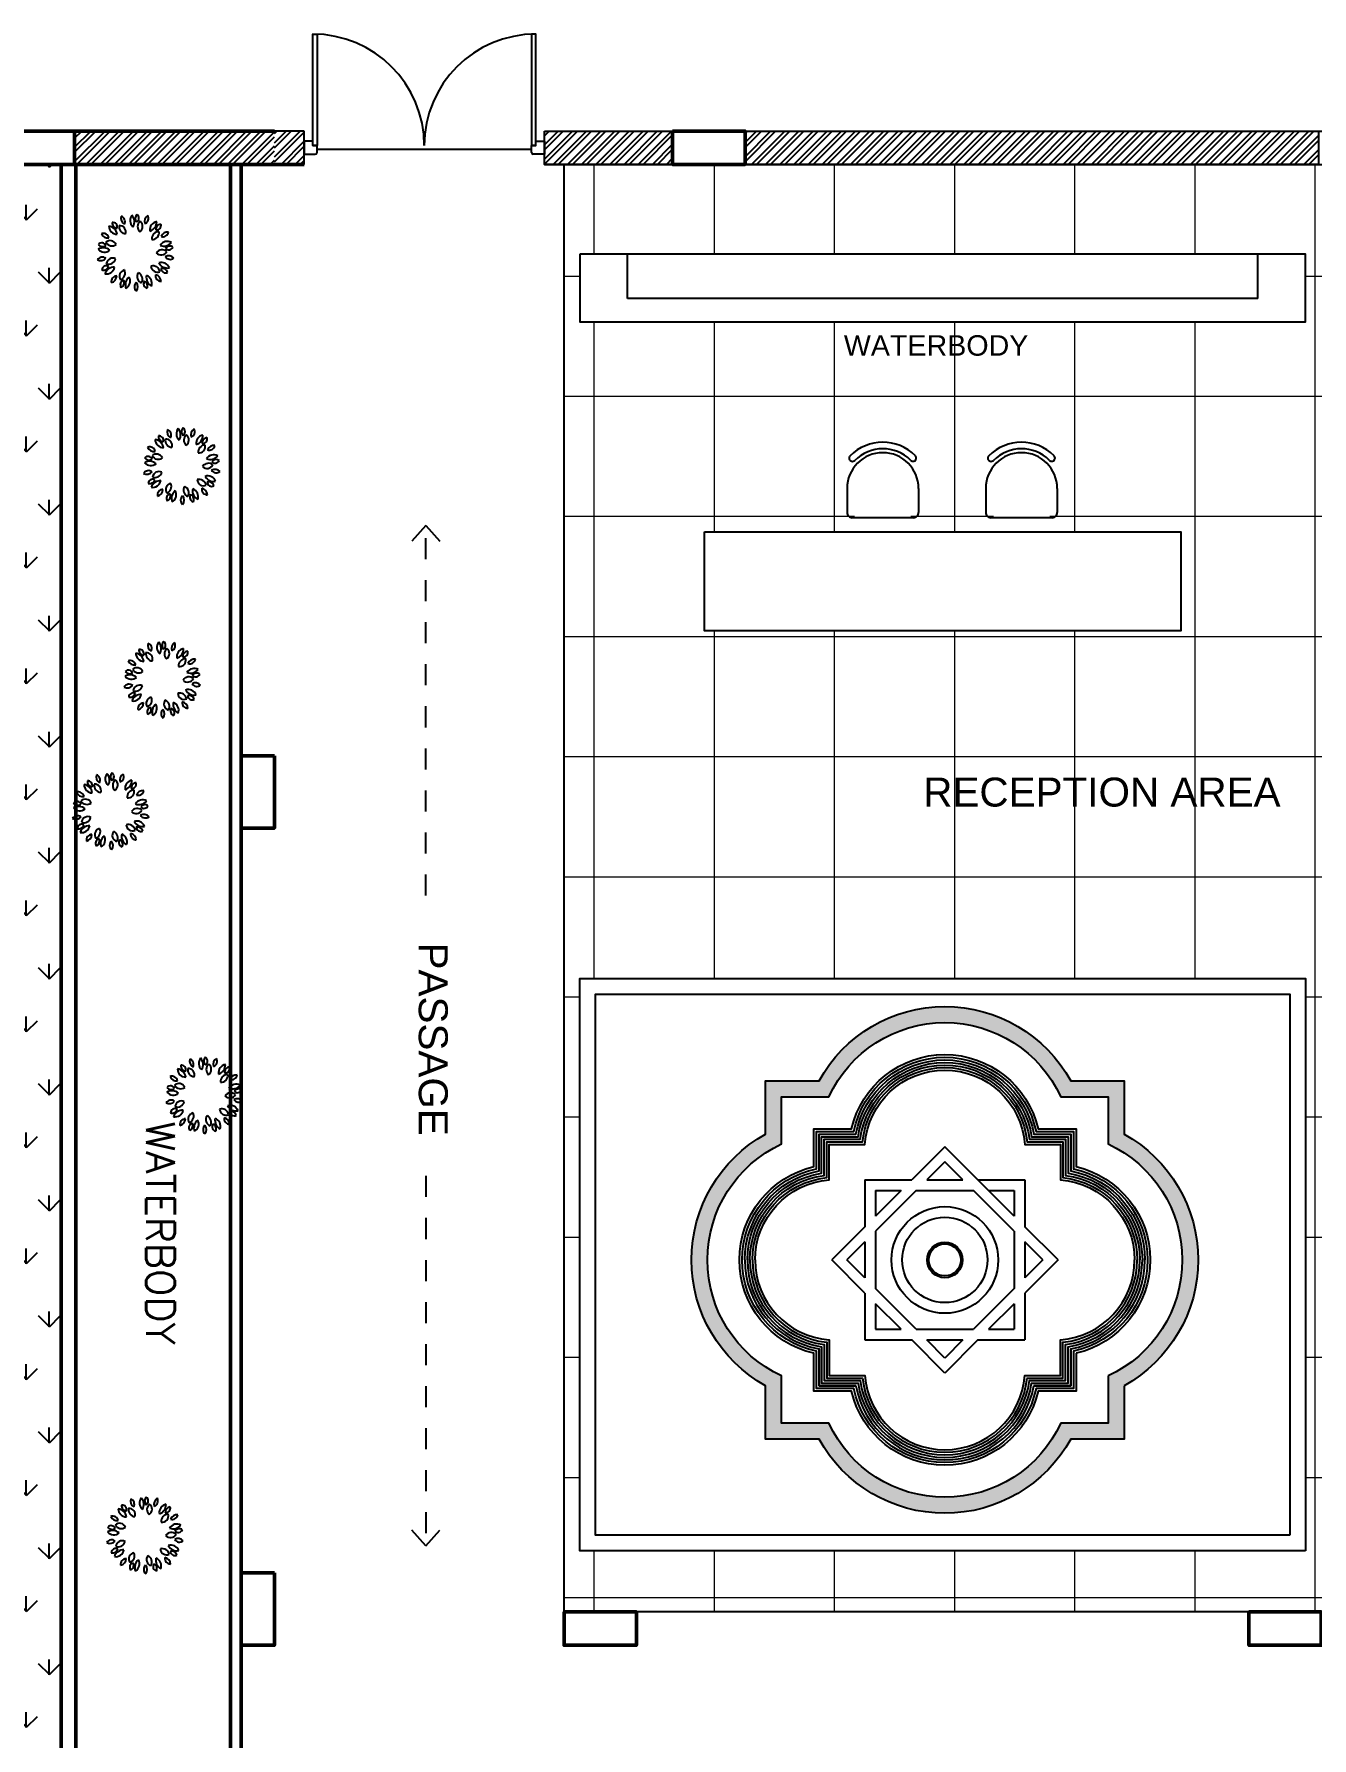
# Model space of a CAD drawing. Header units: millimetres. Extents: x 1521 to 3683, y 1649 to 3322.
# Drawn here: x 1556.39 to 1562.47, y 1672.68 to 1680.79 of the extents above; entities that cross this region are included whole.
import ezdxf
from ezdxf.enums import TextEntityAlignment as Align

# ---------------------------------------------------------------- set-up
doc = ezdxf.new("R2010")
doc.units = ezdxf.units.MM
doc.header["$LTSCALE"] = 0.1
doc.linetypes.add('DASHED2', pattern=[0.375, 0.25, -0.125])
for name, color, linetype in [('4', 6, 'Continuous'), ('5', 5, 'Continuous'), ('HA', 74, 'Continuous'), ('LSCAPE', 3, 'Continuous'), ('TILES', 40, 'Continuous')]:
    doc.layers.add(name, color=color, linetype=linetype)
doc.layers.add('COL', color=1, linetype='Continuous', lineweight=50)
doc.layers.add('WALL', color=7, linetype='Continuous', lineweight=50)
doc.styles.add('style3', font='simplex.shx')
doc.styles.add('WORKING', font='ARIALN.TTF')
pattern_1 = [(45, (727.2251917623503, 588.5356169449387), (-0.0336759604540093, 0.0336759604540093), []), (45, (727.2251917623503, 588.5594294449385), (-0.0336759604540093, 0.0336759604540093), [])]

# ---------------------------------------------------------------- blocks, each defined once
blk = doc.blocks.new('AH19E')
for centre, radius, start, end in [((-0.0238410589518026, 0.4455500046024099), 0.0886985432731859, 151.7015353360427, 229.7405671459406), ((-0.1412029698258266, 0.4233295783633368), 0.0753138687012274, 322.8639188083236, 58.57818367365975), ((0.1064680595882237, 0.3950827417429536), 0.107924276528057, 130.7089921054097, 219.10644217024), ((-0.0728064069990069, 0.4110582232242451), 0.1272399254962901, 318.6570906337551, 31.15834364189467), ((0.1373337644618005, 0.4176751071354376), 0.0681332761294435, 123.4612985024885, 215.4329496141702), ((0.0584672880358994, 0.4323674401966855), 0.0590097100058449, 293.311450122148, 45.58279799451165), ((-0.3831954899942502, 0.2348061167867854), 0.0753138687012274, 2.863918808323603, 98.57818367365977), ((-0.3075740650529042, 0.3272667329292744), 0.0886985432731859, 191.7015353360428, 269.7405671459406), ((-0.1753117576008663, 0.372367653530091), 0.107924276528057, 170.7089921054097, 259.10644217024), ((-0.3229128080420196, 0.2693701764801517), 0.1272399254962901, 358.6570906337551, 71.15834364189467), ((-0.1661893484415486, 0.4095145021565261), 0.0681332761294435, 163.4612985024885, 255.4329496141703), ((-0.2360486241523176, 0.370075088343583), 0.0590097100058449, 333.3114501221481, 85.58279799451168), ((-0.0636535242665559, 0.3416146486997604), 0.092567174151381, 160.5035450346598, 255.3284718856752), ((-0.1616968694142997, 0.289668291574344), 0.083539456962043, 333.2487959694927, 82.58322095084212), ((0.1722355782985687, 0.2997520442586392), 0.092567174151381, 120.5035450346597, 215.3284718856752), ((0.0637395437806845, 0.3229798735119402), 0.083539456962043, 293.2487959694926, 42.58322095084213), ((0.2695420550880954, 0.3537801867350936), 0.0886985432731859, 111.7015353360428, 189.7405671459405), ((0.1653546007582918, 0.4121971348067748), 0.0753138687012274, 282.8639188083236, 18.57818367365972), ((0.3369248999515548, 0.2313589336117729), 0.107924276528057, 90.70899210540966, 179.1064421702401), ((0.2098615325521678, 0.3588322682771832), 0.1272399254962901, 278.6570906337551, 351.1583436418947), ((0.3750914941774681, 0.2288255969760939), 0.0681332761294435, 83.46129850248845, 175.4329496141702), ((0.324120317818597, 0.2907749710138887), 0.0590097100058449, 253.311450122148, 5.582797994511651), ((-0.4473919700831175, -0.0651610268978402), 0.0753138687012274, 42.8639188083236, 138.5781836736597), ((-0.4234301059041174, 6.55399635434e-05), 0.1272399254962901, 38.6570906337551, 111.1583436418946), ((-0.3765666434774175, 0.1738423113711178), 0.107924276528057, 210.7089921054097, 299.1064421702402), ((-0.4216201502131299, 0.1330451992107555), 0.0590097100058449, 13.31145012214801, 125.5827979945117), ((-0.3934560067718848, 0.2081622198456898), 0.0681332761294435, 203.4612985024885, 295.4329496141703), ((-0.3129789088852704, 0.1192424059845507), 0.083539456962043, 13.24879596949257, 122.5832209508421), ((-0.2712638238444924, 0.2220566717442125), 0.092567174151381, 200.5035450346598, 295.3284718856752), ((0.3260283510899171, 0.1160568364430219), 0.092567174151381, 80.50354503465977, 175.3284718856751), ((0.2578461276134476, 0.2035902927163988), 0.083539456962043, 253.2487959694925, 2.583220950842076), ((0.408225446706638, -0.0421955813653767), 0.107924276528057, 50.70899210540971, 139.1064421702399), ((0.3928275402868166, 0.1371294165728614), 0.1272399254962901, 238.6570906337551, 311.1583436418947), ((0.4352980573894456, 0.0948973970953375), 0.0886985432731859, 71.70153533604275, 149.7405671459405), ((0.3930355274351314, 0.2066177803790197), 0.0753138687012274, 242.8639188083236, 338.5781836736597), ((-0.4488951362436639, 0.0542764293495566), 0.0886985432731859, 231.7015353360428, 309.7405671459406), ((-0.4114163105841726, -0.1678133078385144), 0.0590097100058449, 53.31145012214799, 165.5827979945116), ((-0.4381256151245907, -0.0921667692018673), 0.0681332761294435, 243.4612985024885, 335.4329496141703), ((-0.3273251397768035, -0.27084505406674), 0.1272399254962901, 78.65709063375512, 151.1583436418946), ((-0.4031272003194318, -0.1076010708929971), 0.107924276528057, 250.7089921054097, 339.10644217024), ((-0.3193200269015506, -0.1085536170285195), 0.083539456962043, 53.2487959694926, 162.5832209508421), ((-0.3534521539695561, -0.0029793803114444), 0.092567174151381, 240.5035450346598, 335.3284718856752), ((-0.1777531440602615, -0.2871314868098125), 0.083539456962043, 93.24879596949259, 202.5832209508421), ((-0.2717616815352812, -0.2281966378213838), 0.092567174151381, 280.5035450346598, 15.32847188567515), ((0.2459287238307297, -0.2245261911302805), 0.083539456962043, 173.2487959694926, 282.5832209508421), ((0.171564816380851, -0.3068725985940546), 0.092567174151381, 0.5035450346598049, 95.32847188567516), ((0.3257634465117007, -0.1235179455252364), 0.092567174151381, 40.50354503465976, 135.3284718856751), ((0.3297982541844249, -0.0126367394113913), 0.083539456962043, 213.2487959694925, 322.5832209508421), ((0.2870073814410716, -0.297581605380401), 0.107924276528057, 10.70899210540965, 99.10644217024), ((0.3904797876020893, -0.1503131038043648), 0.1272399254962901, 198.6570906337551, 271.1583436418947), ((0.3958678724011406, -0.2099642298417166), 0.0886985432731859, 31.70153533604279, 109.7405671459405), ((0.435305374208838, -0.0972156204516068), 0.0753138687012274, 202.8639188083235, 298.5781836736597), ((0.4358343567000702, -0.0686692437157035), 0.0681332761294435, 43.46129850248848, 135.4329496141702), ((0.4366084602661431, 0.0115503706037998), 0.0590097100058449, 213.311450122148, 325.5827979945117), ((-0.3037541636731476, -0.3362138925585896), 0.0753138687012274, 82.86391880832356, 178.5781836736597), ((-0.3816785727394745, -0.2456857094075531), 0.0886985432731859, 271.7015353360428, 349.7405671459406), ((-0.2102115954039618, -0.3917253937106579), 0.0590097100058449, 93.31145012214796, 205.5827979945117), ((-0.2792967674322426, -0.3509451930876821), 0.0681332761294435, 283.4612985024887, 15.43294961417022), ((-0.0795664914185181, -0.4165995276998731), 0.1272399254962901, 118.657090633755, 191.1583436418947), ((-0.2425654483959079, -0.3402720068115741), 0.107924276528057, 290.7089921054097, 19.10644217024007), ((-0.0194917967310175, -0.4515238316962498), 0.0753138687012274, 122.8639188083236, 218.5781836736599), ((-0.1373757517430931, -0.4322640647878873), 0.0886985432731859, 311.7015353360428, 29.74056714594054), ((0.0454810219816864, -0.3329326333478093), 0.083539456962043, 133.2487959694925, 242.5832209508421), ((-0.0644162865355611, -0.3482134428340942), 0.092567174151381, 320.5035450346597, 55.32847188567521), ((0.0878480731043965, -0.433920104871504), 0.0590097100058449, 133.311450122148, 245.5827979945116), ((0.0087127533042803, -0.4470877514686438), 0.0681332761294435, 323.4612985024885, 55.43294961417029), ((0.2039168140618131, -0.3689977428875863), 0.1272399254962901, 158.6570906337551, 231.1583436418947), ((0.0299899842357263, -0.4153011796297508), 0.107924276528057, 330.7089921054097, 59.10644217024003), ((0.2723856101511046, -0.3571360425557941), 0.0753138687012274, 162.8639188083236, 258.5781836736597), ((0.169701321865432, -0.4181565507315101), 0.0886985432731859, 351.7015353360428, 69.7405671459406), ((0.3432972633745521, -0.2746540670050308), 0.0590097100058449, 173.3114501221479, 285.5827979945117), ((0.2911400913726538, -0.3356082725804299), 0.0681332761294435, 3.461298502488473, 95.43294961417021)]:
    blk.add_arc(centre, radius, start, end)
blk = doc.blocks.new('FT3')
at = {"xscale": 84, "yscale": 84, "zscale": 9, "rotation": 210}
blk.add_blockref('AH19E', (-2.292774872354812, -2.572625740444891), dxfattribs=at)
blk = doc.blocks.new('TR6')
blk.add_blockref('FT3', (2.439841742523865, 1.017941783929187))
blk = doc.blocks.new('A$C55D65794')
at = {"layer": 'TILES'}
h = blk.add_hatch(dxfattribs=at)
h.set_pattern_fill('HONEY', color=0, scale=60, angle=-90.00000000000004, style=0)
h.set_pattern_definition([(270, (-1697.807933128047, 11853.95186136693), (-6.495190499999992, -11.25), [7.5, -15]), (150, (-1697.807933128047, 11853.95186136693), (-6.495190542574936, 11.24999997541934), [7.499999999999982, -14.99999999999996]), (210, (-1697.807933128047, 11853.95186136693), (-12.99038104257493, -2.45806581e-08), [-14.99999999999999, 7.499999999999992])])
edge = h.paths.add_edge_path(flags=16)
edge.add_line((-517.57648178046, -272.0028776559975), (-517.57648178046, -325.0508652763437))
edge.add_line((-517.57648178046, -325.0508652763437), (-570.6244694008062, -325.0508652763437))
edge.add_arc((-701.1019144186438, -264.8147923022919), 143.7106403357736, 204.7808288303728, 335.2191711696273, ccw=False)
edge.add_line((-831.5793594364814, -325.0508652763437), (-884.6273470568275, -325.0508652763437))
edge.add_line((-884.6273470568275, -325.0508652763437), (-884.6273470568275, -272.0028776561021))
edge.add_arc((-824.3912740829909, -141.5254326381768), 143.7106403357631, 114.7808288302802, 245.2191711697198, ccw=False)
edge.add_line((-884.6273470568275, -11.04798762025166), (-884.6273470568275, 41.99999999998907))
edge.add_line((-884.6273470568275, 41.99999999998907), (-831.5793594364814, 42))
edge.add_arc((-701.1019144186438, -18.23607297405692), 143.7106403357758, 24.780828830374674, 155.2191711696254, ccw=False)
edge.add_line((-570.6244694008062, 42), (-517.57648178046, 41.99999999998907))
edge.add_line((-517.57648178046, 41.99999999998907), (-517.57648178046, -11.04798762034625))
edge.add_arc((-577.8125547545262, -141.5254326381718), 143.7106403357689, -65.21917116961998, 65.21917116962021, ccw=False)
edge = h.paths.add_edge_path()
edge.add_line((-499.5764817804602, -283.0508652763437), (-499.5764817804602, -343.0508652763438))
edge.add_line((-499.5764817804602, -343.0508652763438), (-559.57648178046, -343.0508652763438))
edge.add_arc((-701.1019144186438, -264.8147923024047), 161.7106403357818, 208.9340698784794, 331.0659301215206, ccw=False)
edge.add_line((-842.6273470568277, -343.0508652763438), (-902.6273470568277, -343.0508652763438))
edge.add_line((-902.6273470568277, -343.0508652763438), (-902.6273470568277, -283.0508652763437))
edge.add_arc((-824.3912740828937, -141.5254326381718), 161.710640335769, 118.93406987847979, 241.06593012152018, ccw=False)
edge.add_line((-902.6273470568277, 0), (-902.6273470568277, 59.99999999998909))
edge.add_line((-902.6273470568277, 59.99999999998909), (-842.6273470568277, 60))
edge.add_arc((-701.1019144186438, -18.23607297393903), 161.7106403357818, 28.93406987847942, 151.0659301215206, ccw=False)
edge.add_line((-559.57648178046, 60), (-499.5764817804602, 59.99999999998909))
edge.add_line((-499.5764817804602, 59.99999999998909), (-499.5764817804602, 0))
edge.add_arc((-577.8125547543942, -141.5254326381718), 161.710640335769, -61.06593012152001, 61.06593012152018, ccw=False)
at = {"layer": '5', "color": 0}
for p, q in [((-701.1019144187021, -14.24621202459093), (-738.3811350322368, -51.52543263817278)), ((-623.1019144187021, -92.24621202459093), (-701.1019144187021, -14.24621202459093)), ((-701.1019144187021, -31.21677477307458), (-721.4105722837421, -51.52543263817278)), ((-680.7932565535456, -51.52543263817278), (-701.1019144187021, -31.21677477307458)), ((-791.1019144187021, -51.52543263817278), (-738.3811350322368, -51.52543263817278)), ((-791.1019144187021, -51.52543263817278), (-791.1019144187021, -104.2462120245909)), ((-721.4105722837421, -51.52543263817278), (-680.7932565535456, -51.52543263817278)), ((-663.8226938050511, -51.52543263817278), (-611.1019144187021, -51.52543263817278)), ((-611.1019144187021, -51.52543263817278), (-611.1019144187021, -104.2462120245909)), ((-733.4105722837421, -63.52543263817278), (-779.1019144187019, -109.2167747730746)), ((-779.1019144187019, -63.52543263817278), (-750.3811350322367, -63.52543263817278)), ((-779.1019144187019, -63.52543263817278), (-779.1019144187019, -92.24621202459093)), ((-750.3811350322367, -63.52543263817278), (-779.1019144187019, -92.24621202459093)), ((-733.4105722837421, -63.52543263817278), (-668.7932565535456, -63.52543263817278)), ((-623.1019144187021, -109.2167747730618), (-668.7932565535456, -63.52543263817278)), ((-651.8226938050511, -63.52543263817278), (-623.1019144187021, -63.52543263817278)), ((-623.1019144187021, -63.52543263817278), (-623.1019144187021, -92.24621202459093)), ((-791.1019144187021, -104.2462120245909), (-828.3811350322367, -141.5254326381728)), ((-779.1019144187019, -109.2167747730746), (-779.1019144187019, -173.834090503271)), ((-623.1019144187021, -109.2167747730746), (-623.1019144187021, -173.8340905032819)), ((-573.8226938050511, -141.5254326381728), (-611.1019144187021, -104.2462120245909)), ((-791.1019144187021, -121.2167747730745), (-811.4105722837421, -141.5254326381728)), ((-791.1019144187021, -121.2167747730745), (-791.1019144187021, -161.834090503271)), ((-590.7932565535458, -141.5254326381728), (-611.1019144187021, -121.2167747730618)), ((-611.1019144187021, -121.2167747730618), (-611.1019144187021, -161.834090503271)), ((-791.1019144187021, -178.8046532517528), (-828.3811350322367, -141.5254326381728)), ((-791.1019144187021, -161.834090503271), (-811.4105722837421, -141.5254326381728)), ((-573.8226938050511, -141.5254326381728), (-611.1019144187021, -178.8046532517528)), ((-590.7932565535458, -141.5254326381728), (-611.1019144187021, -161.834090503271)), ((-791.1019144187021, -178.8046532517528), (-791.1019144187021, -231.5254326381728)), ((-733.4105722837421, -219.5254326381728), (-779.1019144187019, -173.834090503271)), ((-779.1019144187019, -190.8046532517528), (-779.1019144187019, -219.5254326381728)), ((-750.3811350322367, -219.5254326381728), (-779.1019144187019, -190.8046532517528)), ((-623.1019144187021, -173.8340905032819), (-668.7932565535456, -219.5254326381728)), ((-623.1019144187021, -190.8046532517528), (-651.8226938050511, -219.5254326381728)), ((-623.1019144187021, -190.8046532517528), (-623.1019144187021, -219.5254326381728)), ((-611.1019144187021, -178.8046532517528), (-611.1019144187021, -231.5254326381728)), ((-779.1019144187019, -219.5254326381728), (-750.3811350322367, -219.5254326381728)), ((-733.4105722837421, -219.5254326381728), (-668.7932565535456, -219.5254326381728)), ((-651.8226938050511, -219.5254326381728), (-623.1019144187021, -219.5254326381728)), ((-791.1019144187021, -231.5254326381728), (-738.3811350322368, -231.5254326381728)), ((-701.1019144187021, -268.8046532517528), (-738.3811350322368, -231.5254326381728)), ((-701.1019144187021, -251.8340905032701), (-721.4105722837421, -231.5254326381728)), ((-721.4105722837421, -231.5254326381728), (-680.7932565535456, -231.5254326381728)), ((-663.8226938050511, -231.5254326381728), (-701.1019144187021, -268.8046532517528)), ((-680.7932565535456, -231.5254326381728), (-701.1019144187021, -251.8340905032701)), ((-663.8226938050511, -231.5254326381728), (-611.1019144187021, -231.5254326381728))]:
    blk.add_line(p, q, dxfattribs=at)
at = {"layer": 'LSCAPE', "color": 0}
blk.add_circle((-701.1019144187021, -141.5254326381728), 20, dxfattribs=at)
at = {"layer": 'TILES', "color": 0}
for p, q in [((-842.6273470568277, -283.0508652763437), (-842.6273470568277, -241.5879131191068)), ((-559.57648178046, -241.5879131191068), (-559.57648178046, -283.0508652763437)), ((-801.1643948995779, -283.0508652763437), (-842.6273470568277, -283.0508652763437)), ((-559.57648178046, -283.0508652763437), (-601.0394339377098, -283.0508652763437))]:
    blk.add_line(p, q, dxfattribs=at)
for points in [[(-499.5764817804602, -283.0508652763437), (-499.5764817804602, -343.0508652763438), (-559.57648178046, -343.0508652763438, -0.5898202591985667), (-842.6273470568277, -343.0508652763438), (-902.6273470568277, -343.0508652763438), (-902.6273470568277, -283.0508652763437, -0.5898202591985613), (-902.6273470568277, 0), (-902.6273470568277, 59.99999999998909), (-842.6273470568277, 60, -0.5898202591985667), (-559.57648178046, 60), (-499.5764817804602, 59.99999999998909), (-499.5764817804602, 0, -0.5898202591985612)], [(-517.57648178046, -272.0028776559975), (-517.57648178046, -325.0508652763437), (-570.6244694008062, -325.0508652763437, -0.6397624305895173), (-831.5793594364814, -325.0508652763437), (-884.6273470568275, -325.0508652763437), (-884.6273470568275, -272.0028776561021, -0.6397624305906557), (-884.6273470568275, -11.04798762025166), (-884.6273470568275, 41.99999999998907), (-831.5793594364814, 42, -0.6397624305894949), (-570.6244694008062, 42), (-517.57648178046, 41.99999999998907), (-517.57648178046, -11.04798762034625, -0.639762430589429)], [(-553.5764817804602, -246.4739667315271), (-553.5764817804602, -289.0508652763438), (-596.1533803254869, -289.0508652763438, -0.7953857391389793), (-806.0504485119172, -289.0508652763438), (-848.6273470568277, -289.0508652763438), (-848.6273470568277, -246.4739667315734, -0.7953857391448654), (-848.6273470568277, -36.57689854477029), (-848.6273470568277, 5.999999999989086), (-806.0504485120337, 5.999999999989086, -0.7953857391433548), (-596.1533803253704, 6), (-553.5764817804602, 6), (-553.5764817804602, -36.5768985448285, -0.7953857391430978)], [(-556.5764817804602, -244.0600482767222), (-556.5764817804602, -286.0508652763438), (-598.5672987800363, -286.0508652763438, -0.8141110866945821), (-803.6365300572515, -286.0508652763438), (-845.6273470568275, -286.0508652763438), (-845.6273470568275, -244.0600482769077, -0.8141110867005542), (-845.6273470568275, -38.99081699944872), (-845.6273470568275, 3), (-803.6365300573677, 2.999999999989087, -0.8141110866991187), (-598.5672987800363, 3), (-556.5764817804602, 3), (-556.5764817804602, -38.99081699962335, -0.8141110866934358)]]:
    blk.add_lwpolyline(points, format="xyb", close=True, dxfattribs=at)
for points in [[(-926.1019144185857, -141.5254326381728, -0.3623472521963027), (-842.6273470568277, -41.46295215724967), (-842.6273470568277, 0), (-801.1643948995779, 0, -0.8342244461713969), (-601.0394339377098, 0), (-559.57648178046, -1.09139e-11), (-559.57648178046, -41.46295215724967, -0.3623472521963054), (-476.1019144188185, -141.5254326381728)], [(-923.2219144185808, -141.5254326381728, -0.3692233843248953), (-839.7473470568228, -43.89507623203097), (-839.7473470568228, -2.880000000004656), (-798.7322708247966, -2.880000000004656, -0.8550062750406761), (-603.4715580124912, -2.880000000004656), (-562.4564817804647, -2.880000000004656), (-562.4564817804647, -43.89507623203097, -0.3692233843248919), (-478.981914418823, -141.5254326381728, -0.3692233843248919)], [(-920.3419144185764, -141.5254326381728, -0.3765173597961347), (-836.8673470568183, -46.38935649461199), (-836.8673470568183, -5.760000000009312), (-796.2379905621792, -5.760000000009312, -0.8774228530931975), (-605.9658382751084, -5.759999999998399), (-565.3364817804694, -5.760000000009312), (-565.3364817804694, -46.38935649461199, -0.3765173597961514), (-481.8619144188278, -141.5254326381728, -0.3765173597961514)], [(-917.4619144185716, -141.5254326381728, -0.3842745367203497), (-833.9873470568136, -48.95081691656922), (-833.9873470568136, -8.640000000013968), (-793.6765301402928, -8.640000000003054, -0.9017003928347936), (-608.5272986971113, -8.640000000003054), (-568.216481780474, -8.640000000013968), (-568.216481780474, -48.95081691656922, -0.3842745367203674), (-484.7419144188323, -141.5254326381728, -0.3842745367203674)], [(-914.5819144185671, -141.5254326381728, -0.392547689802671), (-831.107347056809, -51.58519710358087), (-831.107347056809, -11.52000000000771), (-791.0421499532684, -11.52000000000771, -0.9281115050244498), (-611.1616788840192, -11.52000000000771), (-571.0964817804787, -11.52000000000771), (-571.0964817804787, -51.58519710358087, -0.3925476898026889), (-487.6219144187206, -141.5254326381728, -0.3925476898026889)], [(-926.1019144185857, -141.5254326381728, 0.3623472521963027), (-842.6273470568277, -241.5879131191068), (-842.6273470568277, -283.0508652763437), (-801.1643948995779, -283.0508652763437, 0.8342244461713969), (-601.0394339377098, -283.0508652763437), (-559.57648178046, -283.0508652763437), (-559.57648178046, -241.5879131191068, 0.3623472521963054), (-476.1019144188185, -141.5254326381728)], [(-923.2219144185808, -141.5254326381728, 0.3692233843248953), (-839.7473470568228, -239.1557890443255), (-839.7473470568228, -280.1708652763391), (-798.7322708247966, -280.1708652763391, 0.8550062750406761), (-603.4715580124912, -280.1708652763391), (-562.4564817804647, -280.1708652763391), (-562.4564817804647, -239.1557890443128, 0.3692233843248919), (-478.981914418823, -141.5254326381728, 0.3692233843248919)], [(-920.3419144185764, -141.5254326381728, 0.3765173597961347), (-836.8673470568183, -236.66150878173), (-836.8673470568183, -277.2908652763462), (-796.2379905621792, -277.2908652763462, 0.8774228530931975), (-605.9658382751084, -277.2908652763462), (-565.3364817804694, -277.2908652763344), (-565.3364817804694, -236.66150878173, 0.3765173597961514), (-481.8619144188278, -141.5254326381728, 0.3765173597961514)], [(-917.4619144185716, -141.5254326381728, 0.3842745367203497), (-833.9873470568136, -234.1000483597745), (-833.9873470568136, -274.4108652763416), (-793.6765301402928, -274.4108652763416, 0.9017003928347936), (-608.5272986971113, -274.4108652763534), (-568.216481780474, -274.4108652763416), (-568.216481780474, -234.1000483597745, 0.3842745367203674), (-484.7419144188323, -141.5254326381728, 0.3842745367203674)], [(-914.5819144185671, -141.5254326381728, 0.392547689802671), (-831.107347056809, -231.465668172772), (-831.107347056809, -271.5308652763369), (-791.0421499532684, -271.5308652763369, 0.9281115050244498), (-611.1616788840192, -271.5308652763369), (-571.0964817804787, -271.5308652763369), (-571.0964817804787, -231.465668172772, 0.3925476898026889), (-487.6219144187206, -141.5254326381728, 0.3925476898026889)]]:
    blk.add_lwpolyline(points, format="xyb", dxfattribs=at)
for radius in [60, 48, 18]:
    blk.add_circle((-701.1019144187021, -141.5254326381728), radius, dxfattribs=at)
blk.add_arc((-701.1019144187021, -264.8147923023207), 101.7106403357613, 190.3286202153436, 349.6713797846564, dxfattribs=at)
blk = doc.blocks.new('chair cor')
for p, q in [((-27.5, 22.5), (-27.5, 4)), ((27.5, 22.5), (27.5, 4)), ((23.5, 0), (-23.5, 0))]:
    blk.add_line(p, q)
for centre, radius, start, end in [((0, 22.5), 35.5, 45.10271219858232, 135.1027121976974), ((0, 22.5), 30.5, 45.11955028651308, 135.1195502856281), ((0, 22.5), 27.5, 0, 180), ((-23.37948013804271, 45.78948013797344), 2.500004675603404, 135.0000000002947, 315.220986781593), ((23.2894801380171, 45.87948013801359), 2.500000354195165, 225, 45.11049343560295), ((-23.5, 4), 4, 179.6527951678415, 270), ((23.5, 4), 4, 270, 0.3472048321584715)]:
    blk.add_arc(centre, radius, start, end)

msp = doc.modelspace()

# ---------------------------------------------------------------- hatches: boundary and pattern name
h = msp.add_hatch()
h.set_pattern_fill('STEEL', color=256, scale=0.015, style=0)
h.set_pattern_definition(pattern_1)
h.paths.add_polyline_path([(1556.581189507982, 1680.169970696798), (1557.531140945842, 1680.169970696798), (1557.531140945842, 1680.328352692033), (1556.581189507982, 1680.328352692032)])
h = msp.add_hatch()
h.set_pattern_fill('STEEL', color=256, scale=0.015, style=0)
h.set_pattern_definition([(45, (4.547e-13, 96.11391381337832), (-0.0336759604540093, 0.0336759604540093), []), (45, (4.547e-13, 96.1377263133783), (-0.0336759604540093, 0.0336759604540093), [])])
h.paths.add_polyline_path([(1557.672680130475, 1680.169970696817), (1557.531140945838, 1680.169970696817), (1557.531140945838, 1680.328352692033), (1557.672680130475, 1680.328352692033)])
h = msp.add_hatch()
h.set_pattern_fill('STEEL', color=256, scale=0.015, style=0)
h.set_pattern_definition(pattern_1)
h.paths.add_polyline_path([(1565.425142083318, 1680.328352692028), (1566.111653916298, 1680.328352692028), (1566.111653916298, 1680.169970696817), (1565.425142083318, 1680.169970696817)])
h.paths.add_polyline_path([(1562.840721406296, 1680.328352692025), (1565.266760088068, 1680.328352692025), (1565.266760088068, 1680.169970696817), (1562.840721406296, 1680.169970696817)])
h.paths.add_polyline_path([(1559.769487933579, 1680.328352692033), (1562.496412721026, 1680.328352692033), (1562.496412721026, 1680.169970696817), (1559.769487933579, 1680.169970696817)])
h.paths.add_polyline_path([(1558.815318107153, 1680.328352692033), (1559.42517924827, 1680.328352692033), (1559.42517924827, 1680.169970696821), (1558.815318107153, 1680.169970696821)])
h = msp.add_hatch()
h.set_pattern_fill('GRASS', color=3, scale=0.0153571070192017, style=0)
h.set_pattern_definition([(90, (-672.837131264338, -128.379741947082), (-0.2758213206183719, 0.2758213206183719), [0.0731382221789481, -0.4785044190577958]), (45, (-672.837131264338, -128.379741947082), (-0.2758215086222, 0.2758215086222), [0.0731382221789481, -0.3169322961087749]), (135, (-672.837131264338, -128.379741947082), (-0.2758215086222, -0.2758215086222), [0.0731382221789481, -0.3169322961087749])])
h.paths.add_polyline_path([(1553.24139526095, 1680.169970696797), (1556.516375284745, 1680.169970696797), (1556.516375284745, 1670.700250436911), (1559.506252579238, 1670.700250436911), (1559.506252579238, 1667.431697037433), (1553.241395260952, 1667.431697037433)])
h = msp.add_hatch()
h.set_pattern_fill('GRASS', color=3, scale=0.0153571070192017, style=0)
h.set_pattern_definition([(90, (4.547e-13, 96.11391381337832), (-0.2758213206183719, 0.2758213206183719), [0.0731382221789481, -0.4785044190577959]), (45, (4.547e-13, 96.11391381337832), (-0.2758215086222, 0.2758215086222001), [0.0731382221789481, -0.3169322961087749]), (135, (4.547e-13, 96.11391381337832), (-0.2758215086222001, -0.2758215086222), [0.0731382221789481, -0.3169322961087749])])
h.paths.add_polyline_path([(1561.418752579237, 1670.700250436914), (1561.418752579237, 1669.616945819698), (1565.953271921074, 1669.616945819698), (1565.953271921074, 1670.700250436914)])
h.paths.add_polyline_path([(1559.618752579238, 1669.616945819698), (1559.618752579239, 1670.700250436914), (1556.516375284745, 1670.700250436914), (1556.516375284745, 1680.169970696798), (1555.347956627785, 1680.169970696798), (1555.347956627785, 1669.616945819698)])
at = {"lineweight": 0}
h = msp.add_hatch(dxfattribs=at)
h.set_pattern_fill('NET', color=9, scale=0.18, style=0)
h.set_pattern_definition([(0, (0, 0), (0, 0.5714999999999999), []), (90, (0, 0), (-0.5714999999999999, 0), [])])
h.paths.add_polyline_path([(1562.43305994515, 1679.41877641972), (1558.985841343694, 1679.41877641972), (1558.985841343694, 1679.744852599656), (1562.43305994515, 1679.744852599656)])
h.paths.add_polyline_path([(1564.978809211119, 1679.139201349922), (1563.071737867844, 1679.139201349922), (1563.071737867844, 1679.914767452397), (1564.97880921112, 1679.914767452397)])
h.paths.add_polyline_path([(1565.403453308932, 1679.532901133826), (1565.755737831988, 1679.532901133826), (1565.755737831988, 1677.299207780152), (1565.403453308932, 1677.299207780152)])
h.paths.add_polyline_path([(1558.98371622044, 1673.574394839639), (1558.98371622044, 1676.297889636395), (1562.435185068404, 1676.297889636395), (1562.435185068404, 1673.574394839639)])
h.paths.add_polyline_path([(1561.841874179594, 1678.421327114398), (1561.841874179594, 1677.951640602866), (1559.57702710925, 1677.951640602866), (1559.577027109251, 1678.421327114398)])
edge = h.paths.add_edge_path()
edge.add_arc((1560.424785249785, 1678.628459161297), 0.1886292329754155, 0, 360)
edge = h.paths.add_edge_path()
edge.add_arc((1561.084802832884, 1678.628459161297), 0.1886292329754155, 0, 360)
h.paths.add_polyline_path([(1564.811907845653, 1675.563894669664), (1564.08405758983, 1675.563894669664), (1564.08405758983, 1675.949533659982), (1564.811907845653, 1675.949533659981)])
h.paths.add_polyline_path([(1564.854032937222, 1674.712247264332), (1564.854032937222, 1674.242358090879), (1564.041932498261, 1674.242358090879), (1564.041932498261, 1674.712247264332)])
h.paths.add_polyline_path([(1563.632775279408, 1676.249290702844), (1563.632775279408, 1676.795315459286), (1565.024449080564, 1676.795315459286), (1565.024449080564, 1676.249290702844)])
h.paths.add_polyline_path([(1565.058405506139, 1675.261843779715), (1565.100056345765, 1676.139751274601), (1565.596472393826, 1676.185538318764), (1565.589831102206, 1675.242313598369)])
h.paths.add_polyline_path([(1563.540623857002, 1673.422226139585), (1563.540623857002, 1673.968250896027), (1564.932297658157, 1673.968250896026), (1564.932297658157, 1673.422226139585)])
h.paths.add_polyline_path([(1565.504320971419, 1674.032003280107), (1565.007904923358, 1674.07779032427), (1564.966254083732, 1674.955697819156), (1565.497679679799, 1674.975228000501)])
h.paths.add_polyline_path([(1565.164395827431, 1676.309649951206), (1565.164395827431, 1676.762379814494), (1565.599882651146, 1676.762379814494), (1565.599882651146, 1676.309649951206)])
h.paths.add_polyline_path([(1565.266760088108, 1680.169970696817), (1565.266760088068, 1679.984044006763), (1565.425142083279, 1679.984044006758), (1565.425142083279, 1680.169970696817), (1565.953271921085, 1680.169970696817), (1565.953271921086, 1673.283796991395), (1558.90871622044, 1673.283796991394), (1558.90871622044, 1680.169970696817)])
h.paths.add_polyline_path([(1565.599882651146, 1673.924366891223), (1565.599882651146, 1673.471637027935), (1565.164395827431, 1673.471637027935), (1565.164395827431, 1673.924366891223)])

# ---------------------------------------------------------------- linework, layer by layer
for p, q in [((1557.672680130475, 1680.328352692033), (1557.531140945842, 1680.328352692033)), ((1557.672680130475, 1680.169970696817), (1557.672680130475, 1680.328352692033)), ((1558.815318107153, 1680.328352692033), (1566.111653916298, 1680.328352692028)), ((1558.815318107153, 1680.169970696817), (1558.815318107153, 1680.328352692033)), ((1557.713488629642, 1680.259363819217), (1557.713488629642, 1680.279768068801)), ((1557.713488629642, 1680.259363819217), (1557.733892879226, 1680.259363819217)), ((1557.733892879226, 1680.243040419549), (1558.754105358403, 1680.243040419549)), ((1558.774509607985, 1680.259363819217), (1558.754105358403, 1680.259363819217)), ((1558.774509607985, 1680.259363819217), (1558.774509607985, 1680.279768068801)), ((1557.672680130475, 1680.169970696817), (1557.531140945838, 1680.169970696821)), ((1558.815318107153, 1680.169970696817), (1565.266760088068, 1680.169970696817)), ((1558.985841343694, 1679.744852599656), (1562.43305994515, 1679.744852599656)), ((1558.985841343694, 1679.41877641972), (1558.985841343694, 1679.744852599656)), ((1559.210841343694, 1679.53127641972), (1559.210841343694, 1679.744852599656)), ((1562.20805994515, 1679.53127641972), (1562.20805994515, 1679.744852599656)), ((1562.43305994515, 1679.744852599656), (1562.43305994515, 1679.41877641972)), ((1562.20805994515, 1679.53127641972), (1559.210841343694, 1679.53127641972)), ((1562.43305994515, 1679.41877641972), (1558.985841343694, 1679.41877641972))]:
    msp.add_line(p, q)
at = {"linetype": 'DASHED2'}
for p, q in [((1558.251292005018, 1678.451982667595), (1558.133937147224, 1678.320832715521)), ((1558.251292005018, 1676.691963663979), (1558.251292005018, 1678.451982667595)), ((1558.251292005018, 1678.451982667595), (1558.368646862812, 1678.320832715521)), ((1558.251292005018, 1675.357882748785), (1558.251292005018, 1673.597863745169)), ((1558.251292005018, 1673.597863745169), (1558.133937147224, 1673.729013697243)), ((1558.251292005018, 1673.597863745169), (1558.368646862812, 1673.729013697243))]:
    msp.add_line(p, q, dxfattribs=at)
for points in [[(1557.733892879226, 1680.259363819217), (1557.713488629642, 1680.259363819217), (1557.713488629642, 1680.789874308389), (1557.733892879226, 1680.789874308389)], [(1558.754105358403, 1680.259363819217), (1558.774509607985, 1680.259363819217), (1558.774509607985, 1680.789874308389), (1558.754105358403, 1680.789874308389)], [(1558.815318107153, 1680.328352692033), (1559.42517924827, 1680.328352692033), (1559.42517924827, 1680.169970696821), (1558.815318107153, 1680.169970696821)], [(1559.769487933579, 1680.328352692033), (1562.496412721026, 1680.328352692033), (1562.496412721026, 1680.169970696817), (1559.769487933579, 1680.169970696817)], [(1558.985841343694, 1679.744852599656), (1562.43305994515, 1679.744852599656), (1562.43305994515, 1679.41877641972), (1558.985841343694, 1679.41877641972)], [(1559.577027109251, 1678.421327114398), (1561.841874179594, 1678.421327114398), (1561.841874179594, 1677.951640602866), (1559.577027109251, 1677.951640602866)], [(1562.435185068404, 1673.574394839639), (1558.98371622044, 1673.574394839639), (1558.98371622044, 1676.297889636395), (1562.435185068404, 1676.297889636395)], [(1562.360185068404, 1673.649394839639), (1559.05871622044, 1673.649394839639), (1559.05871622044, 1676.222889636395), (1562.360185068404, 1676.222889636395)]]:
    msp.add_lwpolyline(points, close=True)
for points in [[(1557.713488629642, 1680.279768068801), (1557.672680130475, 1680.279768068801), (1557.672680130475, 1680.218555320049), (1557.725731179393, 1680.218555320049)], [(1557.733892879226, 1680.226717019882), (1557.733892879226, 1680.259363819217)], [(1558.754105358403, 1680.226717019882), (1558.754105358403, 1680.259363819217)], [(1558.774509607985, 1680.2797680688), (1558.815318107153, 1680.2797680688), (1558.815318107153, 1680.218555320049), (1558.762267058235, 1680.218555320049)], [(1553.24139526095, 1680.169970696798), (1556.516375284745, 1680.169970696798), (1556.516375284745, 1670.700250436914), (1559.506252579238, 1670.700250436914), (1559.506252579238, 1667.431697037435), (1553.241395260952, 1667.431697037435), (1553.241395260952, 1680.169970696798)], [(1565.266760088108, 1680.169970696817), (1565.266760088068, 1679.984044006763), (1565.425142083279, 1679.984044006758), (1565.425142083279, 1680.156198349398), (1565.425142083279, 1680.169970696817), (1565.953271921085, 1680.169970696817), (1565.953271921086, 1673.283796991395), (1562.165876383133, 1673.283796991394), (1558.90871622044, 1673.283796991394), (1558.90871622044, 1680.169970696817), (1565.266760088108, 1680.16997069547)]]:
    msp.add_lwpolyline(points)
for centre, radius, start, end in [((1557.713488629642, 1680.259363819217), 0.5305104891715852, 0, 90), ((1558.774509607985, 1680.259363819217), 0.5305104891715852, 90, 180), ((1557.725731179393, 1680.226717019882), 0.0081616998334125, 270, 0), ((1558.762267058235, 1680.226717019882), 0.0081616998334125, 180, 270)]:
    msp.add_arc(centre, radius, start, end)
at = {"layer": 'COL'}
for points in [[(1556.581189507982, 1680.328352692028), (1556.581189507982, 1680.169970696817), (1556.27131169127, 1680.169970696817), (1556.27131169127, 1680.328352692028)], [(1559.42517924827, 1680.328352692033), (1559.769487933539, 1680.328352692033), (1559.769487933539, 1680.169970696821), (1559.42517924827, 1680.169970696821)], [(1559.425179248308, 1680.328352692028), (1559.769487933579, 1680.328352692028), (1559.769487933579, 1680.169970696817), (1559.425179248308, 1680.169970696817)], [(1557.531481479383, 1677.35696873814), (1557.531481479383, 1677.01266005287), (1557.373099484172, 1677.01266005287), (1557.373099484172, 1677.35696873814)], [(1557.531481479396, 1673.469723681431), (1557.531481479396, 1673.125414996161), (1557.373099484184, 1673.125414996161), (1557.373099484184, 1673.469723681431)], [(1558.90871622044, 1673.283796991376), (1559.253024905711, 1673.283796991376), (1559.253024905711, 1673.125414996166), (1558.90871622044, 1673.125414996166)], [(1562.165876383133, 1673.283796991394), (1562.510185068404, 1673.283796991394), (1562.510185068404, 1673.125414996184), (1562.165876383133, 1673.125414996184)]]:
    msp.add_lwpolyline(points, close=True, dxfattribs=at)
at = {"layer": 'WALL'}
for p, q in [((1557.531140945838, 1680.328352692033), (1551.175543149241, 1680.328352692032)), ((1557.672680130475, 1680.169970696798), (1551.01716115403, 1680.169970696798)), ((1556.516375284745, 1670.700250436914), (1556.516375284745, 1680.169970696836)), ((1556.586767282622, 1670.770642434791), (1556.586767282622, 1680.169970696836)), ((1557.322910629365, 1671.543794669829), (1557.322910629365, 1680.169970696798)), ((1557.372758950615, 1671.589798259841), (1557.372758950615, 1680.169970696798))]:
    msp.add_line(p, q, dxfattribs=at)

# ---------------------------------------------------------------- block references
for name, p, xscale, yscale, zscale in [('chair cor', (1560.424785249785, 1678.489306448446), 0.0061845650155874, 0.0061845650155874, 0.0061845650158509), ('chair cor', (1561.084370159061, 1678.489306448446), 0.0061845650155874, 0.0061845650155874, 0.0061845650158509), ('A$C55D65794', (1563.684890632222, 1675.556831908351), 0.0042290174222899, 0.0042290174222899, 0.0042290174224626)]:
    msp.add_blockref(name, p, dxfattribs=dict(xscale=xscale, yscale=yscale, zscale=zscale))
at = {"layer": 'HA', "xscale": 0.0043889370601846, "yscale": 0.0043889370595025, "zscale": 0.0043889370595802}
for p in [(1556.869242918134, 1679.757095965412), (1557.089229237112, 1678.741611003196), (1556.996633736646, 1677.72537933084), (1556.75121305491, 1677.0998246407), (1557.195741497923, 1675.747275620951), (1556.913880697845, 1673.65509966496)]:
    msp.add_blockref('TR6', p, dxfattribs=at)

# ---------------------------------------------------------------- texts
at = {"ltscale": 0.2, "width": 3.643625870199839, "attachment_point": 1, "style": 'WORKING'}
for s, insert, char_height in [('{\\f@Arial Unicode MS|b0|i0|c0|p34;WATERBODY}', (1560.23949425235, 1679.357496110721), 0.0975), ('{\\f@Arial Unicode MS|b0|i0|c0|p34;RECEPTION AREA}', (1560.617032892673, 1677.252902079628), 0.1377234741082911)]:
    msp.add_mtext(s, dxfattribs=dict(at, insert=insert, char_height=char_height))
at = {"ltscale": 0.2, "insert": (1558.355557389457, 1676.468290649841), "char_height": 0.1377234741082911, "width": 3.643625870199839, "attachment_point": 1, "rotation": 270, "style": 'WORKING'}
msp.add_mtext('{\\f@Arial Unicode MS|b0|i0|c0|p34;PASSAGE}', dxfattribs=at)
at = {"layer": '4', "style": 'style3'}
msp.add_text('WATERBODY', height=0.1377234741082911, rotation=270, dxfattribs=at).set_placement((1556.920636066946, 1675.086020082506), align=Align.CENTER)

doc.saveas('drawing.dxf')
